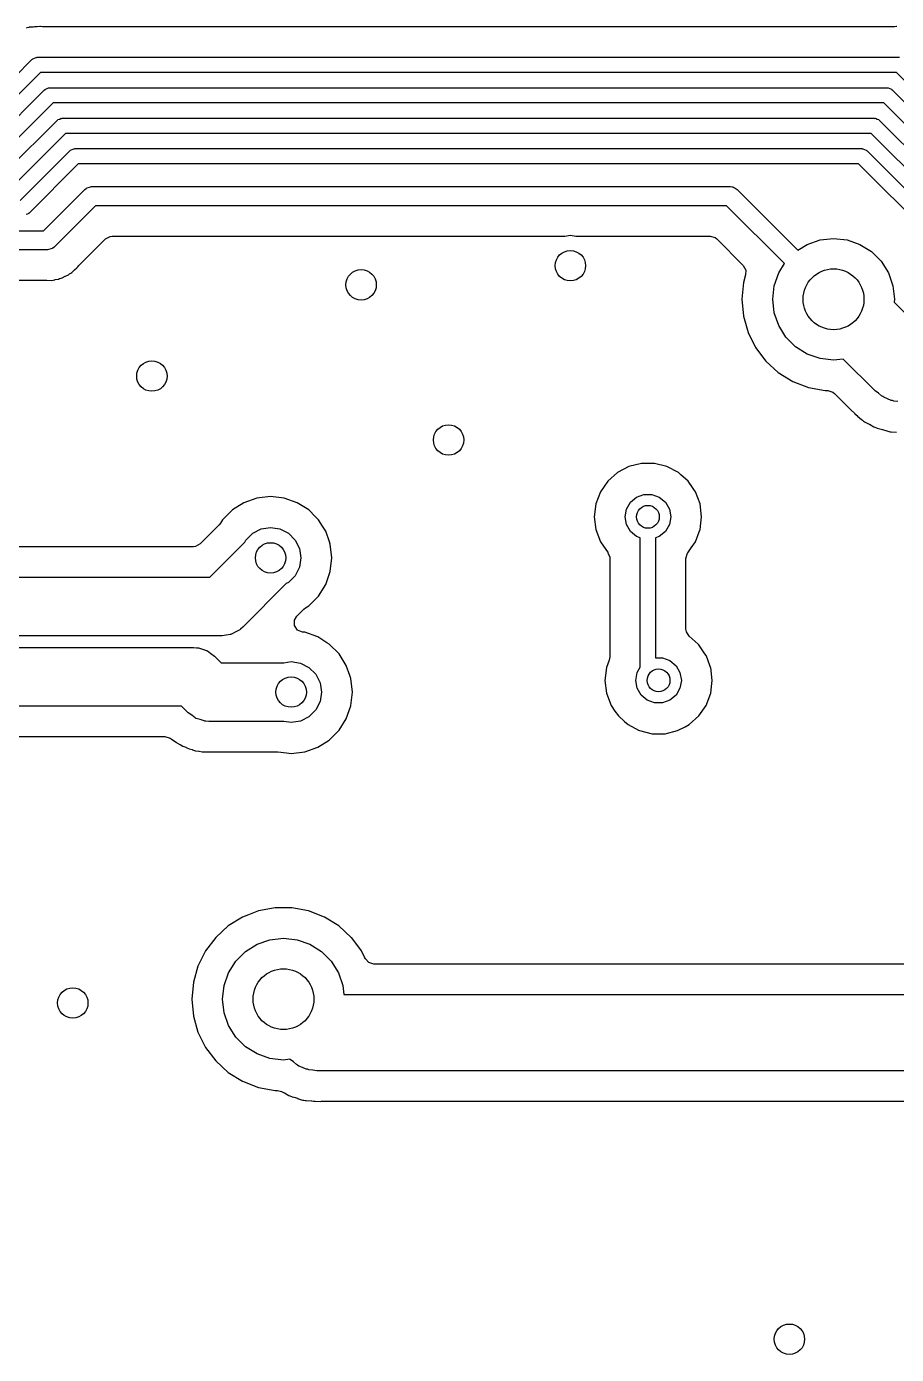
# Model space of a CAD drawing. Extents: x 0.71 to 7.56, y -5.16 to -0.79.
# Drawn here: x 3.681 to 4.131, y -2.143 to -1.455 of the extents above; entities that cross this region are included whole.
import ezdxf

# ---------------------------------------------------------------- set-up
doc = ezdxf.new("R2010")
doc.units = 0
doc.header["$MEASUREMENT"] = 0
doc.layers.add('BLACK', color=7, linetype='CONTINUOUS')

msp = doc.modelspace()

# ---------------------------------------------------------------- linework, layer by layer
at = {"layer": 'BLACK', "linetype": 'CONTINUOUS'}
for p, q in [((3.68092, -1.45607), (3.68073, -1.4561)), ((3.68193, -1.45581), (3.68092, -1.45607)), ((3.6821, -1.45574), (3.68193, -1.45581)), ((3.68414, -1.4556), (3.6821, -1.45574)), ((3.6821, -1.45574), (3.6821, -1.45574)), ((3.68431, -1.45558), (3.68414, -1.4556)), ((3.68493, -1.45549), (3.68431, -1.45558)), ((3.68555, -1.45549), (3.68493, -1.45549)), ((3.68572, -1.45549), (3.68555, -1.45549)), ((3.68624, -1.45545), (3.68572, -1.45549)), ((3.68776, -1.45534), (3.68624, -1.45545)), ((3.68794, -1.45538), (3.68776, -1.45534)), ((3.68776, -1.45534), (3.68776, -1.45534)), ((3.68898, -1.45549), (3.68794, -1.45538)), ((4.12992, -1.45549), (3.68898, -1.45549)), ((4.13096, -1.45538), (4.12992, -1.45549)), ((4.13114, -1.45534), (4.13096, -1.45538)), ((3.65793, -1.49803), (3.68355, -1.47241)), ((3.68355, -1.47241), (3.68384, -1.47227)), ((3.68384, -1.47227), (3.68402, -1.47201)), ((3.68402, -1.47201), (3.6849, -1.47173)), ((3.6849, -1.47173), (3.68572, -1.47131)), ((3.68572, -1.47131), (3.68603, -1.47136)), ((3.68603, -1.47136), (3.68634, -1.47126)), ((3.68634, -1.47126), (4.13256, -1.47126)), ((3.68797, -1.47913), (3.66235, -1.50475)), ((4.13093, -1.47913), (3.68797, -1.47913)), ((4.1782, -1.52641), (4.13093, -1.47913)), ((3.66446, -1.51378), (3.69008, -1.48816)), ((3.69008, -1.48816), (3.69036, -1.48802)), ((3.69036, -1.48802), (3.69055, -1.48776)), ((3.69055, -1.48776), (3.69142, -1.48747)), ((3.69142, -1.48747), (3.69224, -1.48706)), ((3.69224, -1.48706), (3.69256, -1.48711)), ((3.69256, -1.48711), (3.69286, -1.48701)), ((3.69286, -1.48701), (4.12604, -1.48701)), ((4.12604, -1.48701), (4.12634, -1.48711)), ((4.12634, -1.48711), (4.12665, -1.48706)), ((4.12665, -1.48706), (4.12748, -1.48747)), ((4.12748, -1.48747), (4.12835, -1.48776)), ((4.12835, -1.48776), (4.12854, -1.48802)), ((4.12854, -1.48802), (4.12882, -1.48816)), ((4.12882, -1.48816), (4.17609, -1.53543)), ((3.69449, -1.49488), (3.66887, -1.5205)), ((4.12441, -1.49488), (3.69449, -1.49488)), ((4.17168, -1.54215), (4.12441, -1.49488)), ((3.67098, -1.52953), (3.6966, -1.50391)), ((3.6966, -1.50391), (3.69688, -1.50376)), ((3.69688, -1.50376), (3.69707, -1.50351)), ((3.69707, -1.50351), (3.69795, -1.50322)), ((3.69795, -1.50322), (3.69877, -1.5028)), ((3.69877, -1.5028), (3.69908, -1.50285)), ((3.69908, -1.50285), (3.69938, -1.50276)), ((3.69938, -1.50276), (4.11952, -1.50276)), ((4.11952, -1.50276), (4.11982, -1.50285)), ((4.11982, -1.50285), (4.12013, -1.5028)), ((4.12013, -1.5028), (4.12095, -1.50322)), ((4.12095, -1.50322), (4.12183, -1.50351)), ((4.12183, -1.50351), (4.12202, -1.50376)), ((4.12202, -1.50376), (4.1223, -1.50391)), ((4.1223, -1.50391), (4.16957, -1.55118)), ((3.70101, -1.51063), (3.67539, -1.53625)), ((4.11788, -1.51063), (3.70101, -1.51063)), ((4.16516, -1.5579), (4.11788, -1.51063)), ((3.70447, -1.51897), (3.70529, -1.51855)), ((3.70529, -1.51855), (3.7056, -1.5186)), ((3.7056, -1.5186), (3.70591, -1.5185)), ((3.70591, -1.5185), (4.11299, -1.5185)), ((4.11299, -1.5185), (4.11329, -1.5186)), ((4.11329, -1.5186), (4.11361, -1.51855)), ((4.11361, -1.51855), (4.11443, -1.51897)), ((3.6775, -1.54528), (3.70312, -1.51966)), ((3.70312, -1.51966), (3.7034, -1.51951)), ((3.7034, -1.51951), (3.70359, -1.51926)), ((3.70359, -1.51926), (3.70447, -1.51897)), ((4.11443, -1.51897), (4.11531, -1.51926)), ((4.11531, -1.51926), (4.11549, -1.51951)), ((4.11549, -1.51951), (4.11578, -1.51966)), ((4.11578, -1.51966), (4.16535, -1.56923)), ((3.70754, -1.52638), (3.68192, -1.552)), ((4.11136, -1.52638), (3.70754, -1.52638)), ((4.15978, -1.5748), (4.11136, -1.52638)), ((3.71099, -1.53963), (3.71169, -1.5391)), ((3.71169, -1.5391), (3.71181, -1.53897)), ((3.71181, -1.53897), (3.71191, -1.53894)), ((3.71191, -1.53894), (3.71211, -1.53879)), ((3.71211, -1.53879), (3.7133, -1.53853)), ((3.7133, -1.53853), (3.71447, -1.53819)), ((3.71447, -1.53819), (4.0451, -1.53819)), ((4.0451, -1.53819), (4.04597, -1.53831)), ((4.04597, -1.53831), (4.04614, -1.5383)), ((4.04614, -1.5383), (4.04624, -1.53835)), ((4.04624, -1.53835), (4.04648, -1.53839)), ((4.04648, -1.53839), (4.04751, -1.53905)), ((4.04751, -1.53905), (4.04858, -1.53963)), ((3.68959, -1.56102), (3.71099, -1.53963)), ((4.04858, -1.53963), (4.08002, -1.57107)), ((3.68145, -1.5524), (3.68057, -1.55268)), ((3.68163, -1.55214), (3.68145, -1.5524)), ((3.68192, -1.552), (3.68163, -1.55214)), ((3.71651, -1.54803), (3.69511, -1.56942)), ((4.04306, -1.54803), (3.71651, -1.54803)), ((4.07306, -1.57803), (4.04306, -1.54803)), ((3.11358, -1.56102), (3.68959, -1.56102)), ((3.70781, -1.57903), (3.72161, -1.56523)), ((3.72161, -1.56523), (3.72402, -1.56391)), ((3.72402, -1.56391), (3.72506, -1.5638)), ((3.72506, -1.5638), (3.95938, -1.5638)), ((3.95938, -1.5638), (3.96225, -1.56335)), ((3.96225, -1.56335), (3.96511, -1.5638)), ((3.96511, -1.5638), (4.03451, -1.5638)), ((4.03451, -1.5638), (4.03715, -1.56457)), ((4.03715, -1.56457), (4.03796, -1.56523)), ((4.03796, -1.56523), (4.05168, -1.57895)), ((4.08478, -1.56808), (4.09144, -1.56575)), ((4.09144, -1.56575), (4.09844, -1.56496)), ((4.09844, -1.56496), (4.10545, -1.56575)), ((4.10545, -1.56575), (4.11211, -1.56808)), ((3.69163, -1.57087), (3.11562, -1.57087)), ((3.6928, -1.57052), (3.69163, -1.57087)), ((3.69399, -1.57026), (3.6928, -1.57052)), ((3.69419, -1.57012), (3.69399, -1.57026)), ((3.69429, -1.57008), (3.69419, -1.57012)), ((3.69441, -1.56995), (3.69429, -1.57008)), ((3.69511, -1.56942), (3.69441, -1.56995)), ((4.08002, -1.57107), (4.08478, -1.56808)), ((4.11211, -1.56808), (4.11808, -1.57183)), ((4.11808, -1.57183), (4.12307, -1.57682)), ((3.70561, -1.58125), (3.70689, -1.5802)), ((3.70689, -1.5802), (3.70727, -1.57966)), ((3.70727, -1.57966), (3.70781, -1.57903)), ((4.05168, -1.57895), (4.053, -1.58136)), ((4.07007, -1.58279), (4.07306, -1.57803)), ((4.12307, -1.57682), (4.12682, -1.58279)), ((3.13462, -1.58663), (3.69128, -1.58663)), ((3.69128, -1.58663), (3.69377, -1.58672)), ((3.69377, -1.58672), (3.69538, -1.58633)), ((3.69538, -1.58633), (3.69562, -1.58628)), ((3.69562, -1.58628), (3.69727, -1.58605)), ((3.69727, -1.58605), (3.69787, -1.58579)), ((3.69787, -1.58579), (3.69866, -1.58553)), ((3.69866, -1.58553), (3.69929, -1.58537)), ((3.69929, -1.58537), (3.70074, -1.58456)), ((3.70074, -1.58456), (3.70096, -1.58445)), ((3.70096, -1.58445), (3.70248, -1.58379)), ((3.70248, -1.58379), (3.70299, -1.58337)), ((3.70299, -1.58337), (3.70368, -1.58291)), ((3.70368, -1.58291), (3.70425, -1.58258)), ((3.70425, -1.58258), (3.70542, -1.58141)), ((3.70542, -1.58141), (3.70561, -1.58125)), ((4.05292, -1.58374), (4.05179, -1.58773)), ((4.053, -1.58136), (4.05292, -1.58374)), ((4.06774, -1.58945), (4.07007, -1.58279)), ((4.12682, -1.58279), (4.12915, -1.58945)), ((4.05179, -1.58773), (4.05098, -1.59646)), ((4.05179, -1.58773), (4.05179, -1.58773)), ((4.06695, -1.59646), (4.06774, -1.58945)), ((4.12915, -1.58945), (4.12994, -1.59646)), ((4.05098, -1.59646), (4.05098, -1.59646)), ((4.05098, -1.59646), (4.05179, -1.60518)), ((4.06774, -1.60347), (4.06695, -1.59646)), ((4.12994, -1.59646), (4.12977, -1.59799)), ((4.12977, -1.59799), (4.14201, -1.61024)), ((4.05179, -1.60518), (4.05179, -1.60518)), ((4.05179, -1.60518), (4.05418, -1.6136)), ((4.07007, -1.61012), (4.06774, -1.60347)), ((4.05418, -1.6136), (4.05418, -1.6136)), ((4.05418, -1.6136), (4.05809, -1.62144)), ((4.07382, -1.61609), (4.07007, -1.61012)), ((4.05809, -1.62144), (4.05809, -1.62144)), ((4.05809, -1.62144), (4.06337, -1.62843)), ((4.07881, -1.62108), (4.07382, -1.61609)), ((4.08478, -1.62483), (4.07881, -1.62108)), ((4.06337, -1.62843), (4.06984, -1.63434)), ((4.09144, -1.62716), (4.08478, -1.62483)), ((4.09844, -1.62795), (4.09144, -1.62716)), ((4.10348, -1.62739), (4.09844, -1.62795)), ((4.11994, -1.64384), (4.10348, -1.62739)), ((4.06984, -1.63434), (4.06984, -1.63434)), ((4.06984, -1.63434), (4.07729, -1.63895)), ((4.07729, -1.63895), (4.07729, -1.63895)), ((4.07729, -1.63895), (4.07729, -1.63895)), ((4.07729, -1.63895), (4.08546, -1.64211)), ((4.08546, -1.64211), (4.09407, -1.64372)), ((4.09407, -1.64372), (4.0955, -1.64372)), ((4.0955, -1.64372), (4.09814, -1.6445)), ((4.09814, -1.6445), (4.09895, -1.64515)), ((4.09895, -1.64515), (4.10654, -1.65275)), ((4.12162, -1.6451), (4.11994, -1.64384)), ((4.12322, -1.64648), (4.12162, -1.6451)), ((4.12386, -1.64677), (4.12322, -1.64648)), ((4.12442, -1.6472), (4.12386, -1.64677)), ((4.1264, -1.64793), (4.12442, -1.6472)), ((4.12831, -1.64881), (4.1264, -1.64793)), ((4.12901, -1.64891), (4.12831, -1.64881)), ((4.12967, -1.64916), (4.12901, -1.64891)), ((4.13177, -1.64931), (4.12967, -1.64916)), ((4.10654, -1.65275), (4.10704, -1.65333)), ((4.10704, -1.65333), (4.10737, -1.65377)), ((4.10737, -1.65377), (4.10737, -1.65377)), ((4.10737, -1.65377), (4.1094, -1.6556)), ((4.1094, -1.6556), (4.10949, -1.65569)), ((4.10949, -1.65569), (4.1101, -1.6563)), ((4.1101, -1.6563), (4.1101, -1.6563)), ((4.1101, -1.6563), (4.11078, -1.65685)), ((4.11078, -1.65685), (4.11087, -1.65693)), ((4.11087, -1.65693), (4.1129, -1.65876)), ((4.1129, -1.65876), (4.1129, -1.65876)), ((4.1129, -1.65876), (4.11338, -1.65904)), ((4.11338, -1.65904), (4.11401, -1.65947)), ((4.11401, -1.65947), (4.11444, -1.65982)), ((4.11444, -1.65982), (4.11444, -1.65982)), ((4.11444, -1.65982), (4.11688, -1.66106)), ((4.11688, -1.66106), (4.11699, -1.66112)), ((4.11699, -1.66112), (4.11936, -1.66249)), ((4.11936, -1.66249), (4.11988, -1.66266)), ((4.11988, -1.66266), (4.12059, -1.66295)), ((4.12059, -1.66295), (4.12108, -1.6632)), ((4.12108, -1.6632), (4.12372, -1.66391)), ((4.12372, -1.66391), (4.12385, -1.66395)), ((4.12385, -1.66395), (4.12645, -1.66479)), ((4.12645, -1.66479), (4.127, -1.66485)), ((4.127, -1.66485), (4.12775, -1.66499)), ((4.12775, -1.66499), (4.12813, -1.66509)), ((4.12813, -1.66509), (4.12828, -1.66513)), ((4.12828, -1.66513), (4.13101, -1.66527)), ((3.99251, -1.68308), (3.98658, -1.68619)), ((3.99901, -1.68148), (3.99251, -1.68308)), ((4.00571, -1.68148), (3.99901, -1.68148)), ((4.01221, -1.68308), (4.00571, -1.68148)), ((4.01814, -1.68619), (4.01221, -1.68308)), ((3.98658, -1.68619), (3.98157, -1.69063)), ((4.01942, -1.68732), (4.01814, -1.68619)), ((4.02316, -1.69063), (4.01942, -1.68732)), ((3.97776, -1.69614), (3.97539, -1.70241)), ((3.98157, -1.69063), (3.97776, -1.69614)), ((4.02545, -1.69396), (4.02316, -1.69063)), ((4.02648, -1.69545), (4.02545, -1.69396)), ((4.02696, -1.69614), (4.02648, -1.69545)), ((4.02934, -1.70241), (4.02696, -1.69614)), ((3.79333, -1.70174), (3.78731, -1.70552)), ((3.80003, -1.69939), (3.79333, -1.70174)), ((3.80709, -1.6986), (3.80003, -1.69939)), ((3.80003, -1.69939), (3.80003, -1.69939)), ((3.81414, -1.69939), (3.80709, -1.6986)), ((3.80709, -1.6986), (3.80709, -1.6986)), ((3.82085, -1.70174), (3.81414, -1.69939)), ((3.81414, -1.69939), (3.81414, -1.69939)), ((3.8243, -1.70391), (3.82085, -1.70174)), ((3.82686, -1.70552), (3.8243, -1.70391)), ((3.97539, -1.70241), (3.97458, -1.70906)), ((3.97539, -1.70241), (3.97539, -1.70241)), ((3.99126, -1.70502), (3.99331, -1.70146)), ((3.99331, -1.70146), (3.99646, -1.69883)), ((3.99646, -1.69883), (4.00031, -1.69742)), ((4.00031, -1.69742), (4.00441, -1.69742)), ((4.00441, -1.69742), (4.00827, -1.69883)), ((4.00827, -1.69883), (4.01141, -1.70146)), ((4.01141, -1.70146), (4.01346, -1.70502)), ((4.03014, -1.70906), (4.02934, -1.70241)), ((3.78229, -1.71054), (3.78117, -1.71232)), ((3.78731, -1.70552), (3.78229, -1.71054)), ((3.8304, -1.70906), (3.82686, -1.70552)), ((3.83188, -1.71054), (3.8304, -1.70906)), ((3.83395, -1.71382), (3.83188, -1.71054)), ((3.97458, -1.70906), (3.97539, -1.7157)), ((3.99055, -1.70906), (3.99126, -1.70502)), ((3.99126, -1.71309), (3.99055, -1.70906)), ((4.01346, -1.70502), (4.01417, -1.70906)), ((4.01417, -1.70906), (4.01346, -1.71309)), ((4.02934, -1.7157), (4.03014, -1.70906)), ((3.78049, -1.71318), (3.77059, -1.72307)), ((3.78117, -1.71232), (3.78049, -1.71318)), ((3.79435, -1.72106), (3.79783, -1.71757)), ((3.79783, -1.71757), (3.80222, -1.71534)), ((3.80222, -1.71534), (3.80709, -1.71457)), ((3.80709, -1.71457), (3.81195, -1.71534)), ((3.81195, -1.71534), (3.81634, -1.71757)), ((3.81634, -1.71757), (3.81983, -1.72106)), ((3.83564, -1.71652), (3.83395, -1.71382)), ((3.83566, -1.71655), (3.83564, -1.71652)), ((3.83755, -1.72197), (3.83566, -1.71655)), ((3.97539, -1.7157), (3.97539, -1.7157)), ((3.97539, -1.7157), (3.97776, -1.72197)), ((3.99331, -1.71665), (3.99126, -1.71309)), ((3.99646, -1.71928), (3.99331, -1.71665)), ((4.01141, -1.71665), (4.00827, -1.71928)), ((4.01346, -1.71309), (4.01141, -1.71665)), ((4.02696, -1.72197), (4.0289, -1.71686)), ((4.0289, -1.71686), (4.02934, -1.7157)), ((3.76714, -1.7245), (3.13686, -1.7245)), ((3.76818, -1.72439), (3.76714, -1.7245)), ((3.77059, -1.72307), (3.76818, -1.72439)), ((3.77569, -1.74027), (3.79376, -1.7222)), ((3.79376, -1.7222), (3.79435, -1.72106)), ((3.81983, -1.72106), (3.82206, -1.72545)), ((3.83801, -1.72326), (3.83755, -1.72197)), ((3.8388, -1.73031), (3.83801, -1.72326)), ((3.83801, -1.72326), (3.83801, -1.72326)), ((3.97776, -1.72197), (3.98174, -1.72772)), ((3.99843, -1.72), (3.99646, -1.71928)), ((3.99843, -1.7868), (3.99843, -1.72)), ((4.00827, -1.71928), (4.0063, -1.72)), ((4.0063, -1.72), (4.0063, -1.78207)), ((4.02481, -1.72509), (4.02696, -1.72197)), ((3.82206, -1.72545), (3.82283, -1.73031)), ((3.82283, -1.73031), (3.82206, -1.73518)), ((3.83801, -1.73737), (3.8388, -1.73032)), ((3.8388, -1.73032), (3.8388, -1.73031)), ((3.98174, -1.72772), (3.98165, -1.72778)), ((3.98165, -1.72778), (3.9826, -1.72981)), ((3.9826, -1.72981), (3.98266, -1.73056)), ((3.98266, -1.73056), (3.98266, -1.78152)), ((4.02207, -1.73056), (4.02284, -1.72792)), ((4.02207, -1.74508), (4.02207, -1.73056)), ((4.02284, -1.72792), (4.02299, -1.72772)), ((4.02299, -1.72772), (4.02481, -1.72509)), ((4.02299, -1.72772), (4.02299, -1.72772)), ((3.82206, -1.73518), (3.81983, -1.73957)), ((3.83566, -1.74408), (3.83801, -1.73737)), ((3.83801, -1.73737), (3.83801, -1.73737)), ((3.13867, -1.74027), (3.77569, -1.74027)), ((3.8152, -1.74364), (3.79269, -1.76615)), ((3.81634, -1.74306), (3.8152, -1.74364)), ((3.81983, -1.73957), (3.81634, -1.74306)), ((3.83188, -1.75009), (3.83566, -1.74408)), ((4.02207, -1.76723), (4.02207, -1.74508)), ((3.82686, -1.75511), (3.83188, -1.75009)), ((3.82074, -1.7604), (3.82422, -1.75691)), ((3.82422, -1.75691), (3.82508, -1.75623)), ((3.82508, -1.75623), (3.82686, -1.75511)), ((3.81946, -1.76262), (3.82074, -1.7604)), ((3.81955, -1.76537), (3.81946, -1.76262)), ((3.8211, -1.76764), (3.81955, -1.76537)), ((3.78197, -1.77059), (3.14494, -1.77059)), ((3.78413, -1.77023), (3.78197, -1.77059)), ((3.7863, -1.76996), (3.78413, -1.77023)), ((3.78658, -1.76982), (3.7863, -1.76996)), ((3.78689, -1.76977), (3.78658, -1.76982)), ((3.78882, -1.76872), (3.78689, -1.76977)), ((3.79078, -1.76777), (3.78882, -1.76872)), ((3.79112, -1.76748), (3.79078, -1.76777)), ((3.79128, -1.76739), (3.79112, -1.76748)), ((3.79149, -1.76716), (3.79128, -1.76739)), ((3.79269, -1.76615), (3.79149, -1.76716)), ((3.82364, -1.7687), (3.8211, -1.76764)), ((3.82477, -1.76883), (3.82364, -1.7687)), ((3.83148, -1.77118), (3.82477, -1.76883)), ((3.82477, -1.76883), (3.82477, -1.76883)), ((3.83625, -1.77418), (3.83148, -1.77118)), ((4.02225, -1.76856), (4.02207, -1.76723)), ((4.02371, -1.77089), (4.02225, -1.76856)), ((4.0283, -1.77496), (4.02371, -1.77089)), ((3.15374, -1.77666), (3.76727, -1.77666)), ((3.76727, -1.77666), (3.76883, -1.77679)), ((3.76883, -1.77679), (3.76914, -1.77677)), ((3.76914, -1.77677), (3.76933, -1.77683)), ((3.76933, -1.77683), (3.76976, -1.77686)), ((3.76976, -1.77686), (3.77183, -1.77757)), ((3.77183, -1.77757), (3.77393, -1.7782)), ((3.77393, -1.7782), (3.77418, -1.77838)), ((3.77418, -1.77838), (3.77448, -1.77848)), ((3.77448, -1.77848), (3.77621, -1.77983)), ((3.83749, -1.77496), (3.83625, -1.77418)), ((3.84251, -1.77998), (3.83749, -1.77496)), ((4.02867, -1.77528), (4.0283, -1.77496)), ((4.03082, -1.77839), (4.02867, -1.77528)), ((4.03187, -1.77992), (4.03082, -1.77839)), ((3.77621, -1.77983), (3.77799, -1.7811)), ((3.77799, -1.7811), (3.78149, -1.78459)), ((3.78149, -1.78459), (3.81399, -1.78459)), ((3.81399, -1.78459), (3.81772, -1.784)), ((3.81772, -1.784), (3.82258, -1.78477)), ((3.82258, -1.78477), (3.82697, -1.78701)), ((3.84629, -1.78599), (3.84251, -1.77998)), ((3.84813, -1.79124), (3.84629, -1.78599)), ((3.98234, -1.78325), (3.9809, -1.78705)), ((3.98266, -1.78152), (3.98234, -1.78325)), ((4.0063, -1.78207), (4.00992, -1.78207)), ((4.00992, -1.78207), (4.01378, -1.78347)), ((4.01378, -1.78347), (4.01692, -1.78611)), ((4.01692, -1.78611), (4.01897, -1.78966)), ((4.03247, -1.78079), (4.03187, -1.77992)), ((4.03312, -1.78249), (4.03247, -1.78079)), ((4.03482, -1.78698), (4.03312, -1.78249)), ((3.82697, -1.78701), (3.83046, -1.7905)), ((3.83046, -1.7905), (3.83269, -1.79489)), ((3.84864, -1.79269), (3.84813, -1.79124)), ((3.84943, -1.79975), (3.84864, -1.79269)), ((3.84864, -1.79269), (3.84864, -1.79269)), ((3.9809, -1.78705), (3.98009, -1.7937)), ((3.9809, -1.78705), (3.9809, -1.78705)), ((3.99606, -1.7937), (3.99678, -1.78966)), ((3.99678, -1.78966), (3.99843, -1.7868)), ((4.01897, -1.78966), (4.01969, -1.7937)), ((4.03485, -1.78705), (4.03482, -1.78698)), ((4.03566, -1.7937), (4.03485, -1.78705)), ((3.83269, -1.79489), (3.83346, -1.79975)), ((3.83346, -1.79975), (3.83269, -1.80462)), ((3.84866, -1.80661), (3.84943, -1.79975)), ((3.84943, -1.79975), (3.84943, -1.79975)), ((3.98009, -1.7937), (3.9809, -1.80035)), ((3.9809, -1.80035), (3.9809, -1.80035)), ((3.9809, -1.80035), (3.98327, -1.80661)), ((3.99678, -1.79774), (3.99606, -1.7937)), ((3.99883, -1.80129), (3.99678, -1.79774)), ((4.01897, -1.79774), (4.01692, -1.80129)), ((4.01969, -1.7937), (4.01897, -1.79774)), ((4.03247, -1.80661), (4.03485, -1.80035)), ((4.03485, -1.80035), (4.03546, -1.79528)), ((4.03546, -1.79528), (4.03566, -1.7937)), ((3.76099, -1.80697), (3.16002, -1.80697)), ((3.76449, -1.81047), (3.76099, -1.80697)), ((3.83269, -1.80462), (3.83046, -1.80901)), ((3.84629, -1.81351), (3.84864, -1.80681)), ((3.84864, -1.80681), (3.84866, -1.80661)), ((3.98327, -1.80661), (3.98532, -1.80957)), ((4.00197, -1.80393), (3.99883, -1.80129)), ((4.00582, -1.80533), (4.00197, -1.80393)), ((4.00992, -1.80533), (4.00582, -1.80533)), ((4.01378, -1.80393), (4.00992, -1.80533)), ((4.01692, -1.80129), (4.01378, -1.80393)), ((4.02867, -1.81212), (4.03247, -1.80661)), ((3.76627, -1.81174), (3.76449, -1.81047)), ((3.76799, -1.81308), (3.76627, -1.81174)), ((3.76829, -1.81319), (3.76799, -1.81308)), ((3.76855, -1.81337), (3.76829, -1.81319)), ((3.77064, -1.81399), (3.76855, -1.81337)), ((3.77271, -1.8147), (3.77064, -1.81399)), ((3.82697, -1.81249), (3.82258, -1.81473)), ((3.83046, -1.80901), (3.82697, -1.81249)), ((3.84251, -1.81953), (3.84629, -1.81351)), ((3.98532, -1.80957), (3.98708, -1.81212)), ((3.98708, -1.81212), (3.99022, -1.81491)), ((4.02366, -1.81656), (4.02867, -1.81212)), ((3.77315, -1.81474), (3.77271, -1.8147)), ((3.77333, -1.81479), (3.77315, -1.81474)), ((3.77365, -1.81478), (3.77333, -1.81479)), ((3.77521, -1.81491), (3.77365, -1.81478)), ((3.81399, -1.81491), (3.77521, -1.81491)), ((3.81772, -1.8155), (3.81399, -1.81491)), ((3.82258, -1.81473), (3.81772, -1.8155)), ((3.83749, -1.82455), (3.84251, -1.81953)), ((3.99022, -1.81491), (3.99209, -1.81656)), ((3.99209, -1.81656), (3.99749, -1.8194)), ((3.99749, -1.8194), (3.99802, -1.81968)), ((3.99802, -1.81968), (4.00453, -1.82128)), ((4.01122, -1.82128), (4.01773, -1.81968)), ((4.01773, -1.81968), (4.02159, -1.81765)), ((4.02159, -1.81765), (4.02366, -1.81656)), ((4.02366, -1.81656), (4.02366, -1.81656)), ((4.02366, -1.81656), (4.02366, -1.81656)), ((3.16857, -1.82274), (3.75244, -1.82274)), ((3.75244, -1.82274), (3.75508, -1.82352)), ((3.75508, -1.82352), (3.75558, -1.82392)), ((3.75558, -1.82392), (3.75559, -1.82391)), ((3.75559, -1.82391), (3.7558, -1.82408)), ((3.7558, -1.82408), (3.7558, -1.82408)), ((3.7558, -1.82408), (3.75717, -1.82494)), ((3.75717, -1.82494), (3.75739, -1.8251)), ((3.75739, -1.8251), (3.75818, -1.82573)), ((3.75818, -1.82573), (3.75865, -1.8261)), ((3.75865, -1.8261), (3.7601, -1.8268)), ((3.7601, -1.8268), (3.76034, -1.82693)), ((3.76034, -1.82693), (3.7617, -1.82779)), ((3.7617, -1.82779), (3.7617, -1.82779)), ((3.7617, -1.82779), (3.7617, -1.82779)), ((3.7617, -1.82779), (3.76213, -1.82794)), ((3.83148, -1.82833), (3.83749, -1.82455)), ((4.00453, -1.82128), (4.01122, -1.82128)), ((3.76213, -1.82794), (3.76322, -1.82832)), ((3.76322, -1.82832), (3.76348, -1.82843)), ((3.76348, -1.82843), (3.76493, -1.82913)), ((3.76493, -1.82913), (3.7665, -1.82948)), ((3.7665, -1.82948), (3.76676, -1.82956)), ((3.76676, -1.82956), (3.76828, -1.83009)), ((3.76828, -1.83009), (3.76988, -1.83027)), ((3.76988, -1.83027), (3.77015, -1.83032)), ((3.77015, -1.83032), (3.77172, -1.83068)), ((3.77172, -1.83068), (3.7734, -1.83068)), ((3.7734, -1.83068), (3.7734, -1.83068)), ((3.7734, -1.83068), (3.77347, -1.83068)), ((3.77347, -1.83068), (3.81057, -1.83068)), ((3.81057, -1.83068), (3.81084, -1.83069)), ((3.81084, -1.83069), (3.81527, -1.83119)), ((3.81527, -1.83119), (3.81772, -1.83147)), ((3.81772, -1.83147), (3.82477, -1.83067)), ((3.81772, -1.83147), (3.81772, -1.83147)), ((3.81772, -1.83147), (3.81772, -1.83147)), ((3.82477, -1.83067), (3.83148, -1.82833)), ((3.82477, -1.83067), (3.82477, -1.83067)), ((3.82477, -1.83067), (3.82477, -1.83067)), ((3.79262, -1.91617), (3.78517, -1.92078)), ((3.79562, -1.91501), (3.79262, -1.91617)), ((3.79262, -1.91617), (3.79262, -1.91617)), ((3.80079, -1.91301), (3.79562, -1.91501)), ((3.8094, -1.9114), (3.80079, -1.91301)), ((3.81816, -1.9114), (3.8094, -1.9114)), ((3.82677, -1.91301), (3.81816, -1.9114)), ((3.83494, -1.91617), (3.82677, -1.91301)), ((3.84238, -1.92078), (3.83494, -1.91617)), ((3.83494, -1.91617), (3.83494, -1.91617)), ((3.78517, -1.92078), (3.7787, -1.92668)), ((3.78517, -1.92078), (3.78517, -1.92078)), ((3.84886, -1.92668), (3.84238, -1.92078)), ((3.84238, -1.92078), (3.84238, -1.92078)), ((3.7787, -1.92668), (3.77342, -1.93367)), ((3.79414, -1.93404), (3.80011, -1.93028)), ((3.80011, -1.93028), (3.80677, -1.92796)), ((3.80677, -1.92796), (3.81378, -1.92717)), ((3.81378, -1.92717), (3.82079, -1.92796)), ((3.82079, -1.92796), (3.82745, -1.93028)), ((3.82745, -1.93028), (3.83342, -1.93404)), ((3.8491, -1.92701), (3.84886, -1.92668)), ((3.85414, -1.93367), (3.8491, -1.92701)), ((3.77342, -1.93367), (3.76952, -1.94151)), ((3.77342, -1.93367), (3.77342, -1.93367)), ((3.78915, -1.93902), (3.79414, -1.93404)), ((3.83342, -1.93404), (3.8384, -1.93902)), ((3.85574, -1.93689), (3.85414, -1.93367)), ((3.8562, -1.93783), (3.85574, -1.93689)), ((3.85793, -1.93976), (3.8562, -1.93783)), ((3.76952, -1.94151), (3.76712, -1.94994)), ((3.76952, -1.94151), (3.76952, -1.94151)), ((3.7854, -1.945), (3.78915, -1.93902)), ((3.8384, -1.93902), (3.84216, -1.945)), ((3.86057, -1.94053), (3.85793, -1.93976)), ((4.27699, -1.94053), (3.86057, -1.94053)), ((3.76712, -1.94994), (3.76631, -1.95866)), ((3.76712, -1.94994), (3.76712, -1.94994)), ((3.78307, -1.95165), (3.7854, -1.945)), ((3.84216, -1.945), (3.84449, -1.95165)), ((3.78228, -1.95866), (3.78307, -1.95165)), ((3.84449, -1.95165), (3.84501, -1.9563)), ((3.84501, -1.9563), (4.28555, -1.9563)), ((3.76631, -1.95866), (3.76631, -1.95866)), ((3.76631, -1.95866), (3.76712, -1.96738)), ((3.78307, -1.96567), (3.78228, -1.95866)), ((3.76712, -1.96738), (3.76712, -1.96738)), ((3.76712, -1.96738), (3.76952, -1.97581)), ((3.7854, -1.97233), (3.78307, -1.96567)), ((3.76952, -1.97581), (3.76952, -1.97581)), ((3.76952, -1.97581), (3.77342, -1.98365)), ((3.78915, -1.9783), (3.7854, -1.97233)), ((3.79414, -1.98329), (3.78915, -1.9783)), ((3.77342, -1.98365), (3.77342, -1.98365)), ((3.77342, -1.98365), (3.7787, -1.99064)), ((3.80011, -1.98704), (3.79414, -1.98329)), ((3.7787, -1.99064), (3.78517, -1.99654)), ((3.80677, -1.98937), (3.80011, -1.98704)), ((3.81378, -1.99016), (3.80677, -1.98937)), ((3.81707, -1.98979), (3.81378, -1.99016)), ((3.81718, -1.9899), (3.81707, -1.98979)), ((3.81887, -1.99117), (3.81718, -1.9899)), ((3.82046, -1.99254), (3.81887, -1.99117)), ((3.8211, -1.99284), (3.82046, -1.99254)), ((3.78517, -1.99654), (3.78517, -1.99654)), ((3.78517, -1.99654), (3.79262, -2.00115)), ((3.82167, -1.99326), (3.8211, -1.99284)), ((3.82364, -1.994), (3.82167, -1.99326)), ((3.82556, -1.99487), (3.82364, -1.994)), ((3.82626, -1.99497), (3.82556, -1.99487)), ((3.82692, -1.99522), (3.82626, -1.99497)), ((3.82902, -1.99537), (3.82692, -1.99522)), ((3.8311, -1.99567), (3.82902, -1.99537)), ((4.27127, -1.99567), (3.8311, -1.99567)), ((3.79262, -2.00115), (3.79262, -2.00115)), ((3.79262, -2.00115), (3.79262, -2.00115)), ((3.79262, -2.00115), (3.80079, -2.00432)), ((3.80079, -2.00432), (3.8094, -2.00593)), ((3.8094, -2.00593), (3.8106, -2.00593)), ((3.8106, -2.00593), (3.81282, -2.00646)), ((3.81282, -2.00646), (3.81412, -2.00712)), ((3.81412, -2.00712), (3.81423, -2.00718)), ((3.81423, -2.00718), (3.8166, -2.00855)), ((3.8166, -2.00855), (3.8166, -2.00855)), ((3.8166, -2.00855), (3.8166, -2.00855)), ((3.8166, -2.00855), (3.8166, -2.00855)), ((3.8166, -2.00855), (3.81713, -2.00872)), ((3.81713, -2.00872), (3.81784, -2.00901)), ((3.81784, -2.00901), (3.81833, -2.00926)), ((3.81833, -2.00926), (3.81833, -2.00926)), ((3.81833, -2.00926), (3.81833, -2.00926)), ((3.81833, -2.00926), (3.81905, -2.00946)), ((3.81905, -2.00946), (3.82097, -2.00997)), ((3.82097, -2.00997), (3.82109, -2.01001)), ((3.82109, -2.01001), (3.82369, -2.01085)), ((3.82369, -2.01085), (3.82424, -2.01091)), ((3.82424, -2.01091), (3.82499, -2.01105)), ((3.82499, -2.01105), (3.82537, -2.01115)), ((3.82537, -2.01115), (3.82553, -2.01119)), ((3.82553, -2.01119), (3.82826, -2.01134)), ((3.82826, -2.01134), (3.82838, -2.01135)), ((3.82838, -2.01135), (3.82924, -2.01144)), ((3.82924, -2.01144), (3.83011, -2.01144)), ((3.83011, -2.01144), (3.83024, -2.01144)), ((3.83024, -2.01144), (3.83297, -2.01158)), ((3.83297, -2.01158), (3.83351, -2.0115)), ((3.83351, -2.0115), (3.83428, -2.01144)), ((3.83428, -2.01144), (4.26523, -2.01144))]:
    msp.add_line(p, q, dxfattribs=at)
at = {"layer": 'BLACK'}
for centre, radius in [((3.96225, -1.57909), 0.007874), ((3.85394, -1.58898), 0.007874), ((4.09844, -1.59646), 0.015748), ((3.74567, -1.63622), 0.007874), ((3.89921, -1.66929), 0.007874), ((4.00236, -1.70906), 0.005906), ((3.80709, -1.73031), 0.007874), ((3.81772, -1.79975), 0.007874), ((4.00787, -1.7937), 0.005906), ((3.81378, -1.95866), 0.015748), ((3.70472, -1.96063), 0.007874), ((4.07559, -2.13465), 0.007874)]:
    msp.add_circle(centre, radius, dxfattribs=at)

doc.saveas('drawing.dxf')
